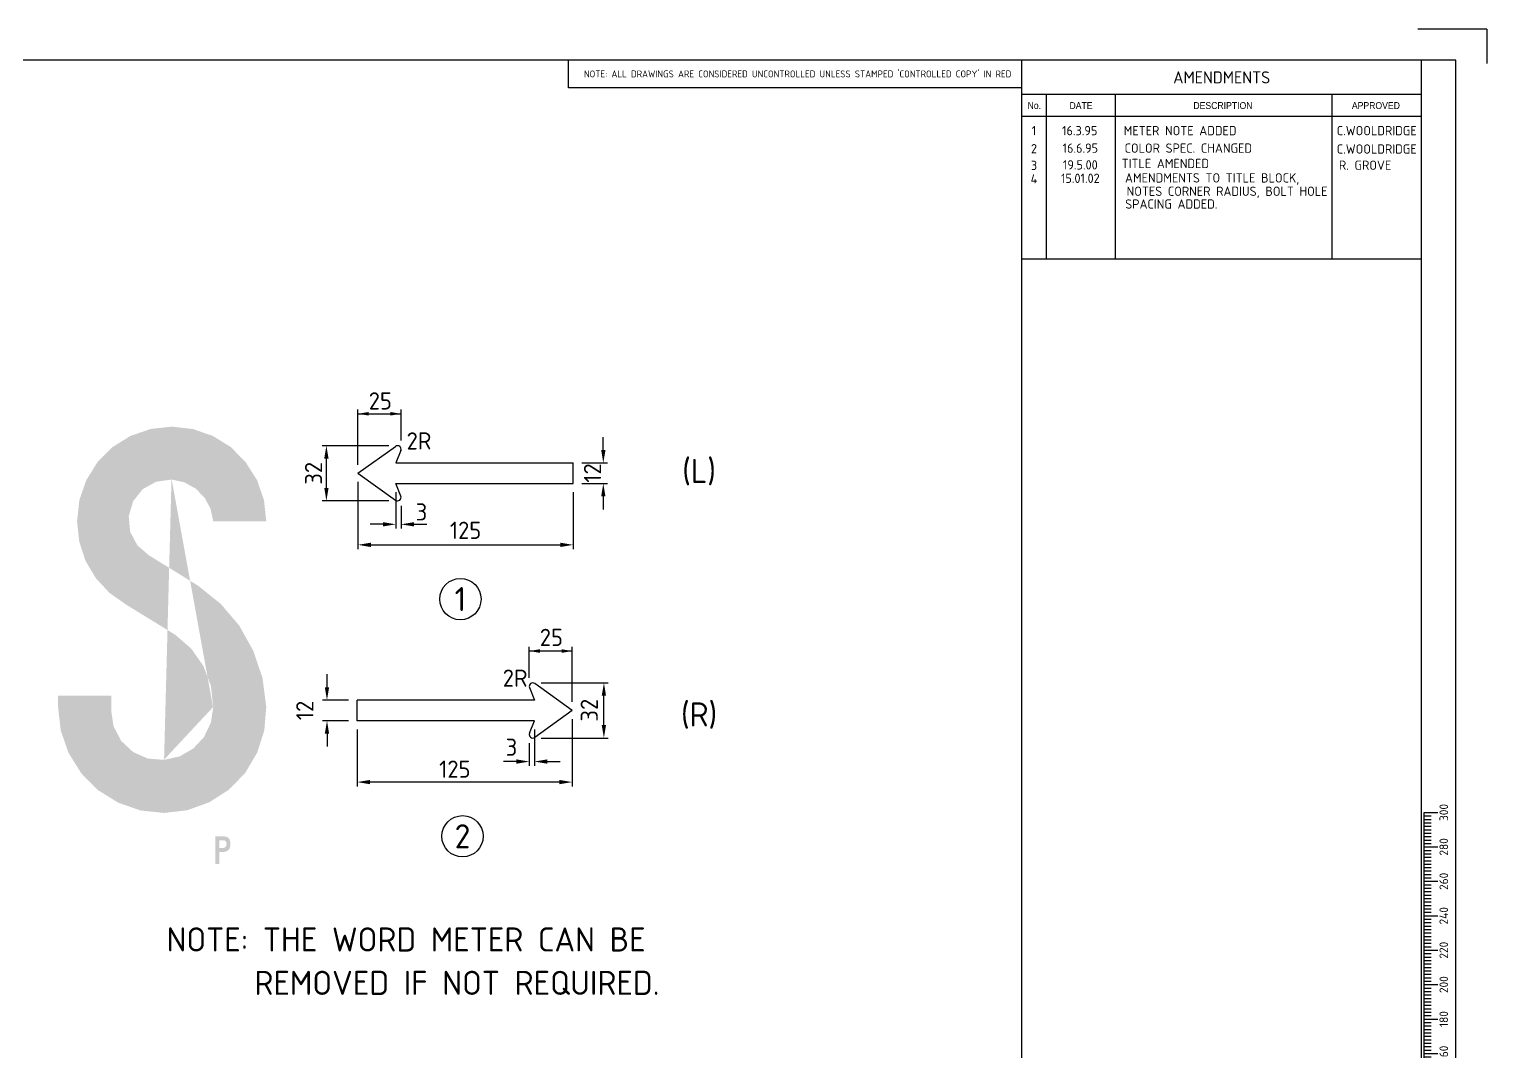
# Model space of a CAD drawing. Extents: x 0 to 1038, y -1303 to 297.
# Drawn here: x 208.3 to 420, y 148.5 to 297 of the extents above; entities that cross this region are included whole.
import ezdxf
from ezdxf.enums import TextEntityAlignment as Align

# ---------------------------------------------------------------- set-up
doc = ezdxf.new("R2010")
doc.units = 0
doc.linetypes.add('CENTERX2', pattern=[101.6, 63.5, -12.7, 12.7, -12.7])
doc.layers.get('0').update_dxf_attribs({"linetype": 'CONTINUOUS'})
for name, color, linetype in [('GREEN', 84, 'CONTINUOUS'), ('L18', 4, 'CONTINUOUS'), ('L25', 1, 'CONTINUOUS'), ('L35', 3, 'CONTINUOUS'), ('T25', 1, 'CONTINUOUS'), ('T35', 3, 'CONTINUOUS'), ('T50', 7, 'CONTINUOUS'), ('TBLK18', 4, 'CONTINUOUS'), ('TBLK25', 1, 'CONTINUOUS'), ('TBLK35', 3, 'CONTINUOUS'), ('TBLK50', 7, 'CONTINUOUS')]:
    doc.layers.add(name, color=color, linetype=linetype)
doc.styles.add('HELV', font='helv')
doc.styles.add('HELVL', font='helvl', dxfattribs={"width": 0.8})
doc.styles.add('ISO', font='iso3098b.shx')

# ---------------------------------------------------------------- blocks, each defined once
blk = doc.blocks.new('A3BBLK')
at = {"layer": 'TBLK25'}
for q in [(410, 297), (420, 292)]:
    blk.add_line((420, 297), q, dxfattribs=at)
at = {"layer": 'TBLK50'}
for p, q in [((415.5, 292.5), (13, 292.5)), ((352.5, 4.5), (352.5, 292.5)), ((415.5, 4.5), (415.5, 292.5))]:
    blk.add_line(p, q, dxfattribs=at)
blk = doc.blocks.new('A3_IN_VTBLK')
at = {"layer": 'TBLK35'}
for p, q in [((286.67, 288.5), (286.67, 292.5)), ((410.5, 57), (410.5, 292.5)), ((352.5, 288.5), (286.67, 288.5))]:
    blk.add_line(p, q, dxfattribs=at)
blk.add_blockref('A3BBLK', (0, 0))
at = {"color": 4, "style": 'ISO'}
for tag, p in [('MR_DIRECTORATE', (387.63, 68.74)), ('STREET_NAME', (387.63, 62.22)), ('SUBURB_&_POSTCODE', (387.63, 59.22))]:
    blk.add_attdef(tag, text='', height=1.5, dxfattribs=at).set_placement(p, align=Align.CENTER)
at = {"color": 1, "style": 'ISO'}
blk.add_attdef('MR_BRANCH', text='', height=2, dxfattribs=at).set_placement((387.63, 65.34), align=Align.CENTER)
for tag, p in [('FILE_NUMBER', (374.52, 53.49)), ('DESIGNED_/_DRAWN', (374.52, 48.49)), ('VERIFIED', (374.52, 43.49)), ('APPROVED', (374.52, 38.49))]:
    blk.add_attdef(tag, p, '', height=2, dxfattribs=at)
at = {"layer": 'T25', "style": 'ISO'}
blk.add_attdef('LOCAL_AUTHORITY', (370.48, 16.73), '', height=1.25, dxfattribs=at)
at = {"layer": 'TBLK18', "style": 'ISO'}
blk.add_text("NOTE: ALL DRAWINGS ARE CONSIDERED UNCONTROLLED UNLESS STAMPED 'CONTROLLED COPY' IN RED", height=1, dxfattribs=at).set_placement((319.92, 290), align=Align.CENTER)
at = {"layer": 'TBLK25', "style": 'ISO'}
for tag, p in [('ROAD_SECTION', (384.5, 29.16)), ('SLK', (384.5, 26.11)), ('CHAINAGE', (384.5, 19.21)), ('DRG_TYPE_03', (360.51, 11.5)), ('DRG_TYPE_02', (360.51, 8.36)), ('DRG_TYPE_01', (360.3, 5.42))]:
    blk.add_attdef(tag, text='', height=1.75, dxfattribs=at).set_placement(p, align=Align.CENTER)
at = {"layer": 'TBLK35', "style": 'ISO', "width": 0.9}
for tag, p in [('ROAD_PROJECT&NUMBER', (384.5, 32.23)), ('DRAWING_DESCRIPTION', (384.5, 22.29))]:
    blk.add_attdef(tag, text='', height=2.5, dxfattribs=at).set_placement(p, align=Align.CENTER)
at = {"layer": 'TBLK50', "style": 'ISO'}
blk.add_attdef('DRG_NUMBER', (372.72, 6.02), '', height=5, dxfattribs=at)
blk = doc.blocks.new('A25')
at = {"color": 1, "linetype": 'ByBlock'}
blk.add_solid([(2.5, 0.42), (2.5, -0.42), (0, 0)], dxfattribs=at)
blk = doc.blocks.new('SC_1_4_A3')
at = {"layer": 'L18'}
for p, q in [((-4.6, 86.51), (-2.6, 86.51)), ((-4.6, 11.51), (-4.6, 86.51)), ((-4.6, 86.01), (-3.6, 86.01)), ((-4.6, 85.51), (-3.6, 85.51)), ((-4.6, 85.01), (-3.6, 85.01)), ((-4.6, 84.51), (-3.6, 84.51)), ((-4.6, 84.01), (-3.6, 84.01)), ((-4.6, 83.51), (-3.6, 83.51)), ((-4.6, 83.01), (-3.6, 83.01)), ((-4.6, 82.51), (-3.6, 82.51)), ((-4.6, 82.01), (-3.6, 82.01)), ((-4.6, 81.51), (-2.6, 81.51)), ((-4.6, 81.01), (-3.6, 81.01)), ((-4.6, 80.51), (-3.6, 80.51)), ((-4.6, 80.01), (-3.6, 80.01)), ((-4.6, 79.51), (-3.6, 79.51)), ((-4.6, 79.01), (-3.6, 79.01)), ((-4.6, 78.51), (-3.6, 78.51)), ((-4.6, 78.01), (-3.6, 78.01)), ((-4.6, 77.51), (-3.6, 77.51)), ((-4.6, 77.01), (-3.6, 77.01)), ((-4.6, 76.51), (-2.6, 76.51)), ((-4.6, 76.01), (-3.6, 76.01)), ((-4.6, 75.51), (-3.6, 75.51)), ((-4.6, 75.01), (-3.6, 75.01)), ((-4.6, 74.51), (-3.6, 74.51)), ((-4.6, 74.01), (-3.6, 74.01)), ((-4.6, 73.51), (-3.6, 73.51)), ((-4.6, 73.01), (-3.6, 73.01)), ((-4.6, 72.51), (-3.6, 72.51)), ((-4.6, 72.01), (-3.6, 72.01)), ((-4.6, 71.51), (-2.6, 71.51)), ((-4.6, 71.01), (-3.6, 71.01)), ((-4.6, 70.51), (-3.6, 70.51)), ((-4.6, 70.01), (-3.6, 70.01)), ((-4.6, 69.51), (-3.6, 69.51)), ((-4.6, 69.01), (-3.6, 69.01)), ((-4.6, 68.51), (-3.6, 68.51)), ((-4.6, 68.01), (-3.6, 68.01)), ((-4.6, 67.51), (-3.6, 67.51)), ((-4.6, 67.01), (-3.6, 67.01)), ((-4.6, 66.51), (-2.6, 66.51)), ((-4.6, 66.01), (-3.6, 66.01)), ((-4.6, 65.51), (-3.6, 65.51)), ((-4.6, 65.01), (-3.6, 65.01)), ((-4.6, 64.51), (-3.6, 64.51)), ((-4.6, 64.01), (-3.6, 64.01)), ((-4.6, 63.51), (-3.6, 63.51)), ((-4.6, 63.01), (-3.6, 63.01)), ((-4.6, 62.51), (-3.6, 62.51)), ((-4.6, 62.01), (-3.6, 62.01)), ((-4.6, 61.51), (-2.6, 61.51)), ((-4.6, 61.01), (-3.6, 61.01)), ((-4.6, 60.51), (-3.6, 60.51)), ((-4.6, 60.01), (-3.6, 60.01)), ((-4.6, 59.51), (-3.6, 59.51)), ((-4.6, 59.01), (-3.6, 59.01)), ((-4.6, 58.51), (-3.6, 58.51)), ((-4.6, 58.01), (-3.6, 58.01)), ((-4.6, 57.51), (-3.6, 57.51)), ((-4.6, 57.01), (-3.6, 57.01)), ((-4.6, 56.51), (-2.6, 56.51)), ((-4.6, 56.01), (-3.6, 56.01)), ((-4.6, 55.51), (-3.6, 55.51)), ((-4.6, 55.01), (-3.6, 55.01)), ((-4.6, 54.51), (-3.6, 54.51)), ((-4.6, 54.01), (-3.6, 54.01)), ((-4.6, 53.51), (-3.6, 53.51)), ((-4.6, 53.01), (-3.6, 53.01)), ((-4.6, 52.51), (-3.6, 52.51)), ((-4.6, 52.01), (-3.6, 52.01)), ((-4.6, 51.51), (-2.6, 51.51)), ((-4.6, 51.01), (-3.6, 51.01)), ((-4.6, 50.51), (-3.6, 50.51)), ((-4.6, 50.01), (-3.6, 50.01)), ((-4.6, 49.51), (-3.6, 49.51)), ((-4.6, 49.01), (-3.6, 49.01)), ((-4.6, 48.51), (-3.6, 48.51)), ((-4.6, 48.01), (-3.6, 48.01)), ((-4.6, 47.51), (-3.6, 47.51)), ((-4.6, 47.01), (-3.6, 47.01)), ((-4.6, 46.51), (-2.6, 46.51)), ((-4.6, 46.01), (-3.6, 46.01)), ((-4.6, 45.51), (-3.6, 45.51)), ((-4.6, 45.01), (-3.6, 45.01)), ((-4.6, 44.51), (-3.6, 44.51)), ((-4.6, 44.01), (-3.6, 44.01)), ((-4.6, 43.51), (-3.6, 43.51)), ((-4.6, 43.01), (-3.6, 43.01)), ((-4.6, 42.51), (-3.6, 42.51)), ((-4.6, 42.01), (-3.6, 42.01)), ((-4.6, 41.51), (-2.6, 41.51)), ((-4.6, 41.01), (-3.6, 41.01)), ((-4.6, 40.51), (-3.6, 40.51)), ((-4.6, 40.01), (-3.6, 40.01)), ((-4.6, 39.51), (-3.6, 39.51)), ((-4.6, 39.01), (-3.6, 39.01)), ((-4.6, 38.51), (-3.6, 38.51)), ((-4.6, 38.01), (-3.6, 38.01)), ((-4.6, 37.51), (-3.6, 37.51)), ((-4.6, 37.01), (-3.6, 37.01)), ((-4.6, 36.51), (-2.6, 36.51)), ((-4.6, 36.01), (-3.6, 36.01)), ((-4.6, 35.51), (-3.6, 35.51)), ((-4.6, 35.01), (-3.6, 35.01)), ((-4.6, 34.51), (-3.6, 34.51)), ((-4.6, 34.01), (-3.6, 34.01)), ((-4.6, 33.51), (-3.6, 33.51)), ((-4.6, 33.01), (-3.6, 33.01)), ((-4.6, 32.51), (-3.6, 32.51)), ((-4.6, 32.01), (-3.6, 32.01)), ((-4.6, 31.51), (-2.6, 31.51)), ((-4.6, 31.01), (-3.6, 31.01)), ((-4.6, 30.51), (-3.6, 30.51)), ((-4.6, 30.01), (-3.6, 30.01)), ((-4.6, 29.51), (-3.6, 29.51)), ((-4.6, 29.01), (-3.6, 29.01)), ((-4.6, 28.51), (-3.6, 28.51)), ((-4.6, 28.01), (-3.6, 28.01)), ((-4.6, 27.51), (-3.6, 27.51)), ((-4.6, 27.01), (-3.6, 27.01)), ((-4.6, 26.51), (-2.6, 26.51)), ((-4.6, 26.01), (-3.6, 26.01)), ((-4.6, 25.51), (-3.6, 25.51)), ((-4.6, 25.01), (-3.6, 25.01)), ((-4.6, 24.51), (-3.6, 24.51)), ((-4.6, 24.01), (-3.6, 24.01)), ((-4.6, 23.51), (-3.6, 23.51)), ((-4.6, 23.01), (-3.6, 23.01)), ((-4.6, 22.51), (-3.6, 22.51)), ((-4.6, 22.01), (-3.6, 22.01)), ((-4.6, 21.51), (-2.6, 21.51)), ((-4.6, 21.01), (-3.6, 21.01)), ((-4.6, 20.51), (-3.6, 20.51)), ((-4.6, 20.01), (-3.6, 20.01)), ((-4.6, 19.51), (-3.6, 19.51)), ((-4.6, 19.01), (-3.6, 19.01)), ((-4.6, 18.51), (-3.6, 18.51)), ((-4.6, 18.01), (-3.6, 18.01)), ((-4.6, 17.51), (-3.6, 17.51)), ((-4.6, 17.01), (-3.6, 17.01)), ((-4.6, 16.51), (-2.6, 16.51)), ((-4.6, 16.01), (-3.6, 16.01)), ((-4.6, 15.51), (-3.6, 15.51)), ((-4.6, 15.01), (-3.6, 15.01)), ((-4.6, 14.51), (-3.6, 14.51)), ((-4.6, 14.01), (-3.6, 14.01)), ((-4.6, 13.51), (-3.6, 13.51)), ((-4.6, 13.01), (-3.6, 13.01)), ((-4.6, 12.51), (-3.6, 12.51)), ((-4.6, 12.01), (-3.6, 12.01)), ((-4.6, 11.51), (-2.6, 11.51))]:
    blk.add_line(p, q, dxfattribs=at)
at = {"layer": 'L18', "style": 'ISO'}
for s, p in [('300', (-1.13, 86.51)), ('280', (-1.13, 81.51)), ('260', (-1.13, 76.51)), ('240', (-1.13, 71.51)), ('220', (-1.13, 66.51)), ('200', (-1.13, 61.51)), ('180', (-1.13, 56.51)), ('160', (-1.13, 51.51)), ('140', (-1.13, 46.51)), ('120', (-1.13, 41.51)), ('100', (-1.13, 36.51)), ('80', (-1.13, 31.51)), ('60', (-1.13, 26.51)), ('40', (-1.13, 21.51)), ('0', (-1.13, 11.51))]:
    blk.add_text(s, height=1.25, rotation=90, dxfattribs=at).set_placement(p, align=Align.CENTER)
blk.add_text('20mm', height=1.25, rotation=90, dxfattribs=at).set_placement((-1.13, 13.97))
at = {"layer": 'L18', "style": 'HELV', "width": 0.85}
blk.add_text('1:4', height=1.5, rotation=90, dxfattribs=at).set_placement((-1.75, 9.54), align=Align.RIGHT)

msp = doc.modelspace()

# ---------------------------------------------------------------- hatches: boundary and pattern name
at = {"layer": 'GREEN'}
h = msp.add_hatch(color=256, dxfattribs=at)
h.paths.add_polyline_path([(222.4, 213.43), (222.43, 213.43)], flags=17)
h.paths.add_polyline_path([(212.53, 200.23), (212.53, 198.58), (212.92, 195.15), (214.05, 191.9), (215.88, 188.97), (218.3, 186.52), (221.24, 184.69), (224.49, 183.55), (227.92, 183.19), (231.29, 183.58), (234.49, 184.74), (237.35, 186.57), (239.72, 189.02), (241.45, 191.96), (242.48, 195.2), (242.76, 198.58), (242.22, 202.76), (240.88, 206.72), (238.85, 210.38), (236.14, 213.56), (232.87, 216.18), (225.73, 220.59), (224.03, 222.06), (222.99, 224.05), (222.79, 226.29), (223.43, 228.45), (224.82, 230.21), (226.78, 231.29), (229.03, 231.6), (230.83, 231.21), (232.48, 230.31), (233.79, 228.99), (234.67, 227.37), (235.06, 225.54), (242.76, 225.54), (242.43, 228.61), (241.42, 231.52), (239.77, 234.12), (237.61, 236.32), (234.98, 237.94), (232.09, 238.94), (229.03, 239.28), (225.96, 238.94), (223.05, 237.94), (220.44, 236.32), (218.25, 234.12), (216.63, 231.52), (215.62, 228.61), (215.29, 225.54), (215.6, 222.6), (216.5, 219.82), (218.02, 217.27), (220, 215.13), (222.43, 213.43), (229.57, 209.04), (231.89, 207.03), (233.64, 204.51), (234.72, 201.65), (235.06, 198.58), (234.72, 196.31), (233.72, 194.22), (232.17, 192.55), (230.16, 191.39), (227.92, 190.9), (225.57, 191.08), (223.43, 192.03), (221.71, 193.63), (220.6, 195.72), (220.24, 198.04), (220.24, 200.23)])
h.paths.add_polyline_path([(225.7, 220.59), (225.73, 220.59)], flags=16)
edge = h.paths.add_edge_path(flags=16)
edge.add_line((227.92, 190.9), (227.89, 190.9))
edge.add_line((235.06, 198.58), (235.03, 198.58))
edge.add_line((229.03, 231.6), (229, 231.6))
h = msp.add_hatch(color=256, dxfattribs=at)
h.paths.add_polyline_path([(222.4, 213.43), (222.43, 213.43)], flags=17)
h.paths.add_polyline_path([(212.53, 200.23), (212.53, 198.58), (212.92, 195.15), (214.05, 191.9), (215.88, 188.97), (218.3, 186.52), (221.24, 184.69), (224.49, 183.55), (227.92, 183.19), (231.29, 183.58), (234.49, 184.74), (237.35, 186.57), (239.72, 189.02), (241.45, 191.96), (242.48, 195.2), (242.76, 198.58), (242.22, 202.76), (240.88, 206.72), (238.85, 210.38), (236.14, 213.56), (232.87, 216.18), (225.73, 220.59), (224.03, 222.06), (222.99, 224.05), (222.79, 226.29), (223.43, 228.45), (224.82, 230.21), (226.78, 231.29), (229.03, 231.6), (230.83, 231.21), (232.48, 230.31), (233.79, 228.99), (234.67, 227.37), (235.06, 225.54), (242.76, 225.54), (242.43, 228.61), (241.42, 231.52), (239.77, 234.12), (237.61, 236.32), (234.98, 237.94), (232.09, 238.94), (229.03, 239.28), (225.96, 238.94), (223.05, 237.94), (220.44, 236.32), (218.25, 234.12), (216.63, 231.52), (215.62, 228.61), (215.29, 225.54), (215.6, 222.6), (216.5, 219.82), (218.02, 217.27), (220, 215.13), (222.43, 213.43), (229.57, 209.04), (231.89, 207.03), (233.64, 204.51), (234.72, 201.65), (235.06, 198.58), (234.72, 196.31), (233.72, 194.22), (232.17, 192.55), (230.16, 191.39), (227.92, 190.9), (225.57, 191.08), (223.43, 192.03), (221.71, 193.63), (220.6, 195.72), (220.24, 198.04), (220.24, 200.23)])
h.paths.add_polyline_path([(225.7, 220.59), (225.73, 220.59)], flags=16)
edge = h.paths.add_edge_path(flags=16)
edge.add_line((227.92, 190.9), (227.89, 190.9))
edge.add_line((235.06, 198.58), (235.03, 198.58))
edge.add_line((229.03, 231.6), (229, 231.6))
at = {"layer": 'TBLK25', "linetype": 'CENTERX2'}
h = msp.add_hatch(color=256, dxfattribs=at)
h.paths.add_polyline_path([(236.62, 179.23), (236.55, 179.23)], flags=0)
edge = h.paths.add_edge_path(flags=16)
edge.add_line((235.93, 178.1), (235.93, 179.23))
edge.add_line((235.93, 179.23), (236.62, 179.23))
edge.add_line((236.93, 179.04), (236.62, 179.23))
edge.add_line((236.93, 179.04), (236.99, 178.66))
edge.add_line((236.99, 178.66), (236.93, 178.35))
edge.add_line((236.93, 178.35), (236.62, 178.1))
edge.add_line((236.62, 178.1), (235.93, 178.1))
h.paths.add_polyline_path([(236.55, 179.79), (236.62, 179.79)], flags=16)
edge = h.paths.add_edge_path()
edge.add_line((235.93, 175.78), (235.36, 175.78))
edge.add_line((235.36, 175.78), (235.36, 179.79))
edge.add_line((235.36, 179.79), (236.62, 179.79))
edge.add_line((236.93, 179.73), (236.62, 179.79))
edge.add_line((236.93, 179.73), (237.24, 179.6))
edge.add_line((237.24, 179.6), (237.43, 179.35))
edge.add_line((237.43, 179.35), (237.56, 178.91))
edge.add_line((237.56, 178.91), (237.56, 178.47))
edge.add_line((237.56, 178.47), (237.43, 178.03))
edge.add_line((237.43, 178.03), (237.24, 177.78))
edge.add_line((237.24, 177.78), (236.93, 177.59))
edge.add_line((236.93, 177.59), (236.62, 177.53))
edge.add_line((236.62, 177.53), (235.93, 177.53))
edge.add_line((235.93, 177.53), (235.93, 175.78))

# ---------------------------------------------------------------- linework, layer by layer
at = {"layer": 'L35'}
for p, q in [((256.08, 232.51), (261.54, 236.42)), ((262.3, 235.83), (261.58, 234.01)), ((261.58, 234.01), (287.33, 234.01)), ((287.33, 231.01), (287.33, 234.01)), ((256.08, 232.51), (261.54, 228.61)), ((261.58, 231.01), (287.33, 231.01)), ((262.3, 229.2), (261.58, 231.01)), ((280.98, 201.39), (281.7, 199.57)), ((287.2, 198.07), (281.74, 201.98)), ((281.7, 199.57), (255.95, 199.57)), ((255.95, 196.57), (255.95, 199.57)), ((287.2, 198.07), (281.74, 194.16)), ((281.7, 196.57), (255.95, 196.57)), ((280.98, 194.75), (281.7, 196.57))]:
    msp.add_line(p, q, dxfattribs=at)
for centre in [(270.95, 214.24), (271.26, 179.8)]:
    msp.add_circle(centre, 3, dxfattribs=at)
for centre, start, end in [((261.83, 236.01), 338.5117, 125.5884), ((261.83, 229.01), 234.4116, 21.4883), ((281.45, 201.57), 54.4116, 201.4883), ((281.45, 194.57), 158.5117, 305.5884)]:
    msp.add_arc(centre, 0.5, start, end, dxfattribs=at)
at = {"layer": 'T25'}
for p, q in [((256.08, 233.76), (256.08, 241.77)), ((262.33, 237.26), (262.33, 241.77)), ((256.08, 241.15), (262.33, 241.15)), ((291.7, 235.89), (291.7, 237.76)), ((260.58, 236.51), (250.87, 236.51)), ((251.49, 230.39), (251.49, 234.64)), ((288.58, 234.01), (292.33, 234.01)), ((256.08, 231.26), (256.08, 221.49)), ((288.58, 231.01), (292.33, 231.01)), ((261.58, 229.76), (261.58, 224.47)), ((287.33, 229.76), (287.33, 221.49)), ((291.7, 229.14), (291.7, 227.26)), ((260.58, 228.51), (250.87, 228.51)), ((262.33, 227.76), (262.33, 224.47)), ((259.7, 225.1), (257.83, 225.1)), ((264.2, 225.1), (266.08, 225.1)), ((257.95, 222.12), (285.45, 222.12)), ((280.95, 202.82), (280.95, 207.33)), ((287.2, 206.7), (280.95, 206.7)), ((287.2, 199.32), (287.2, 207.33)), ((251.58, 201.45), (251.58, 203.32)), ((282.7, 202.07), (292.41, 202.07)), ((254.7, 199.57), (250.95, 199.57)), ((291.79, 195.95), (291.79, 200.2)), ((254.7, 196.57), (250.95, 196.57)), ((255.95, 195.32), (255.95, 187.05)), ((281.7, 195.32), (281.7, 190.03)), ((287.2, 196.82), (287.2, 187.05)), ((251.58, 194.7), (251.58, 192.82)), ((280.95, 193.32), (280.95, 190.03)), ((282.7, 194.07), (292.41, 194.07)), ((279.08, 190.65), (277.2, 190.65)), ((283.58, 190.65), (285.45, 190.65)), ((285.33, 187.67), (257.83, 187.67))]:
    msp.add_line(p, q, dxfattribs=at)
for points in [[(251.18, 234.64), (251.81, 234.64), (251.49, 236.51)], [(291.39, 235.89), (292.02, 235.89), (291.7, 234.01)], [(291.39, 229.14), (292.02, 229.14), (291.7, 231.01)], [(251.18, 230.39), (251.81, 230.39), (251.49, 228.51)], [(259.7, 225.41), (259.7, 224.79), (261.58, 225.1)], [(264.2, 225.41), (264.2, 224.79), (262.33, 225.1)], [(257.95, 222.43), (257.95, 221.8), (256.08, 222.12)], [(285.45, 222.43), (285.45, 221.8), (287.33, 222.12)], [(251.89, 201.45), (251.26, 201.45), (251.58, 199.57)], [(292.1, 200.2), (291.47, 200.2), (291.79, 202.07)], [(251.89, 194.7), (251.26, 194.7), (251.58, 196.57)], [(292.1, 195.95), (291.47, 195.95), (291.79, 194.07)], [(279.08, 190.97), (279.08, 190.34), (280.95, 190.65)], [(283.58, 190.97), (283.58, 190.34), (281.7, 190.65)], [(257.83, 187.98), (257.83, 187.36), (255.95, 187.67)], [(285.33, 187.98), (285.33, 187.36), (287.2, 187.67)]]:
    msp.add_solid(points, dxfattribs=at)
at = {"layer": 'TBLK25'}
for p, q in [((410.5, 287.5), (352.5, 287.5)), ((356.07, 263.6), (356.07, 287.5)), ((366.07, 263.6), (366.07, 287.5)), ((397.53, 263.6), (397.53, 287.5)), ((410.5, 284.3), (352.5, 284.3)), ((410.5, 263.6), (352.5, 263.6))]:
    msp.add_line(p, q, dxfattribs=at)

# ---------------------------------------------------------------- block references
at = {"layer": 'L25'}
msp.add_blockref('A3_IN_VTBLK', (0, 0), dxfattribs=at)
at = {"layer": 'L25', "linetype": 'CENTERX2'}
msp.add_blockref('SC_1_4_A3', (415.5, 96.75), dxfattribs=at)
at = {"layer": 'T25', "yscale": 0.625, "zscale": 0.625}
for p, xscale in [((256.08, 241.15), 0.625), ((287.2, 206.7), -0.625)]:
    msp.add_blockref('A25', p, dxfattribs=dict(at, xscale=xscale))
at = {"layer": 'T25', "yscale": 0.625, "zscale": 0.625, "rotation": 180}
for p, xscale in [((262.33, 241.15), 0.625), ((280.95, 206.7), -0.625)]:
    msp.add_blockref('A25', p, dxfattribs=dict(at, xscale=xscale))

# ---------------------------------------------------------------- texts
at = {"layer": 'T25', "color": 3, "style": 'ISO'}
for s, p in [('1', (354.24, 281.59)), ('16.3.95', (360.88, 281.59)), ('METER NOTE ADDED', (375.46, 281.59)), ('C.WOOLDRIDGE', (404.01, 281.59)), ('2', (354.24, 278.97)), ('16.6.95', (360.97, 279.05)), ('COLOR SPEC. CHANGED', (376.65, 279.05)), ('C.WOOLDRIDGE', (404.01, 278.92)), ('3', (354.24, 276.54)), ('19.5.00', (360.97, 276.62)), ('TITLE AMENDED', (373.32, 276.82)), ('R. GROVE', (402.32, 276.57)), ('4', (354.24, 274.59)), ('15.01.02', (360.97, 274.67)), ('AMENDMENTS TO TITLE BLOCK,', (380.11, 274.73)), ('NOTES CORNER RADIUS, BOLT HOLE', (382.28, 272.79)), ('SPACING ADDED.', (374.18, 270.93))]:
    msp.add_text(s, height=1.35, dxfattribs=at).set_placement(p, align=Align.CENTER)
at = {"layer": 'T25', "style": 'ISO'}
for s, p in [('25', (259.32, 243.02)), ('3', (265.3, 226.9)), ('125', (271.7, 224.23)), ('25', (284.16, 208.68)), ('3', (278.37, 192.74)), ('125', (270.14, 189.55))]:
    msp.add_text(s, height=2.5, dxfattribs=at).set_placement(p, align=Align.MIDDLE_CENTER)
for p in [(263.14, 235.96), (277.1, 201.52)]:
    msp.add_text('2R', height=2.5, dxfattribs=at).set_placement(p)
for s, p in [('32', (249.62, 232.51)), ('12', (290.14, 232.55)), ('12', (248.36, 198.07)), ('32', (289.66, 198.11))]:
    msp.add_text(s, height=2.5, rotation=90, dxfattribs=at).set_placement(p, align=Align.MIDDLE_CENTER)
at = {"layer": 'T35', "style": 'ISO'}
for s, p in [('NOTE: THE WORD METER CAN BE', (228.29, 163.07)), ('      REMOVED IF NOT REQUIRED.', (228.29, 156.77))]:
    msp.add_text(s, height=3.5, dxfattribs=at).set_placement(p)
at = {"layer": 'T50', "style": 'ISO'}
for s, p in [('(L)', (305.61, 232.86)), ('1', (270.95, 214.24)), ('(R)', (305.61, 197.51)), ('2', (271.26, 179.8))]:
    msp.add_text(s, height=3.5, dxfattribs=at).set_placement(p, align=Align.MIDDLE)
at = {"layer": 'TBLK18', "style": 'HELVL', "width": 0.9}
for s, p in [('No.', (354.29, 285.41)), ('DATE', (361.07, 285.41)), ('DESCRIPTION', (381.68, 285.41)), ('APPROVED', (403.89, 285.41))]:
    msp.add_text(s, height=1, dxfattribs=at).set_placement(p, align=Align.CENTER)
at = {"layer": 'TBLK25', "style": 'ISO'}
msp.add_text('AMENDMENTS', height=1.75, dxfattribs=at).set_placement((381.5, 289.12), align=Align.CENTER)

doc.saveas('drawing.dxf')
